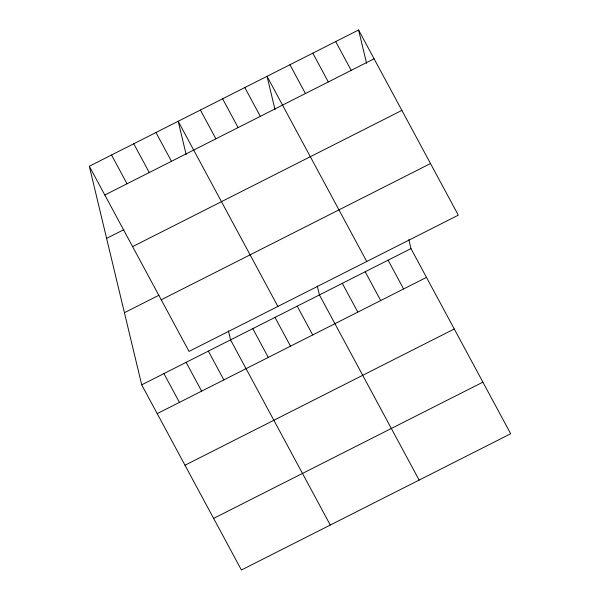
<?xml version="1.0" encoding="UTF-8"?>
<svg xmlns="http://www.w3.org/2000/svg" width="600" height="600" viewBox="0 0 600 600"><rect width="100%" height="100%" fill="white"/><g stroke="black" fill="none" stroke-linecap="round" stroke-linejoin="round"><path stroke-width="0.9" d="M89.317 166.238L358.59 30L458.295 215.167L189.023 351.405L89.317 166.238L141.705 384.832L241.41 570L510.683 433.763L410.978 248.595L408.817 239.58M104.812 195.022L374.093 58.785M106.605 238.373L123.885 229.635M132.6 246.63L401.88 110.392M124.417 312.697L158.977 295.215M161.235 299.798L430.507 163.56M141.705 384.832L410.978 248.595M157.208 413.618L426.48 277.38M184.995 465.225L454.268 328.987M213.623 518.393L482.895 382.155M335.7 41.58L351.202 70.365M312.817 53.16L328.312 81.945M289.928 64.74L305.423 93.525M388.095 260.175L403.59 288.96M366.743 261.487L267.038 76.32L275.032 109.688M365.205 271.755L380.7 300.54M244.822 87.562L260.325 116.347M342.315 283.335L357.817 312.12M222.608 98.797L238.11 127.583M419.13 480.082L319.425 294.915L317.265 285.9M200.392 110.04L215.895 138.825M297.21 306.157L312.712 334.942M277.882 306.45L178.178 121.282L186.172 154.642M274.995 317.392L290.498 346.178M155.962 132.517L171.465 161.303M252.78 328.635L268.282 357.42M133.748 143.76L149.25 172.545M330.27 525.045L230.565 339.877L228.405 330.855M111.532 154.995L127.035 183.78M208.35 351.112L223.853 379.897M186.135 362.355L201.638 391.14M163.92 373.59L179.422 402.375M358.59 30L366.585 63.36"/></g></svg>
